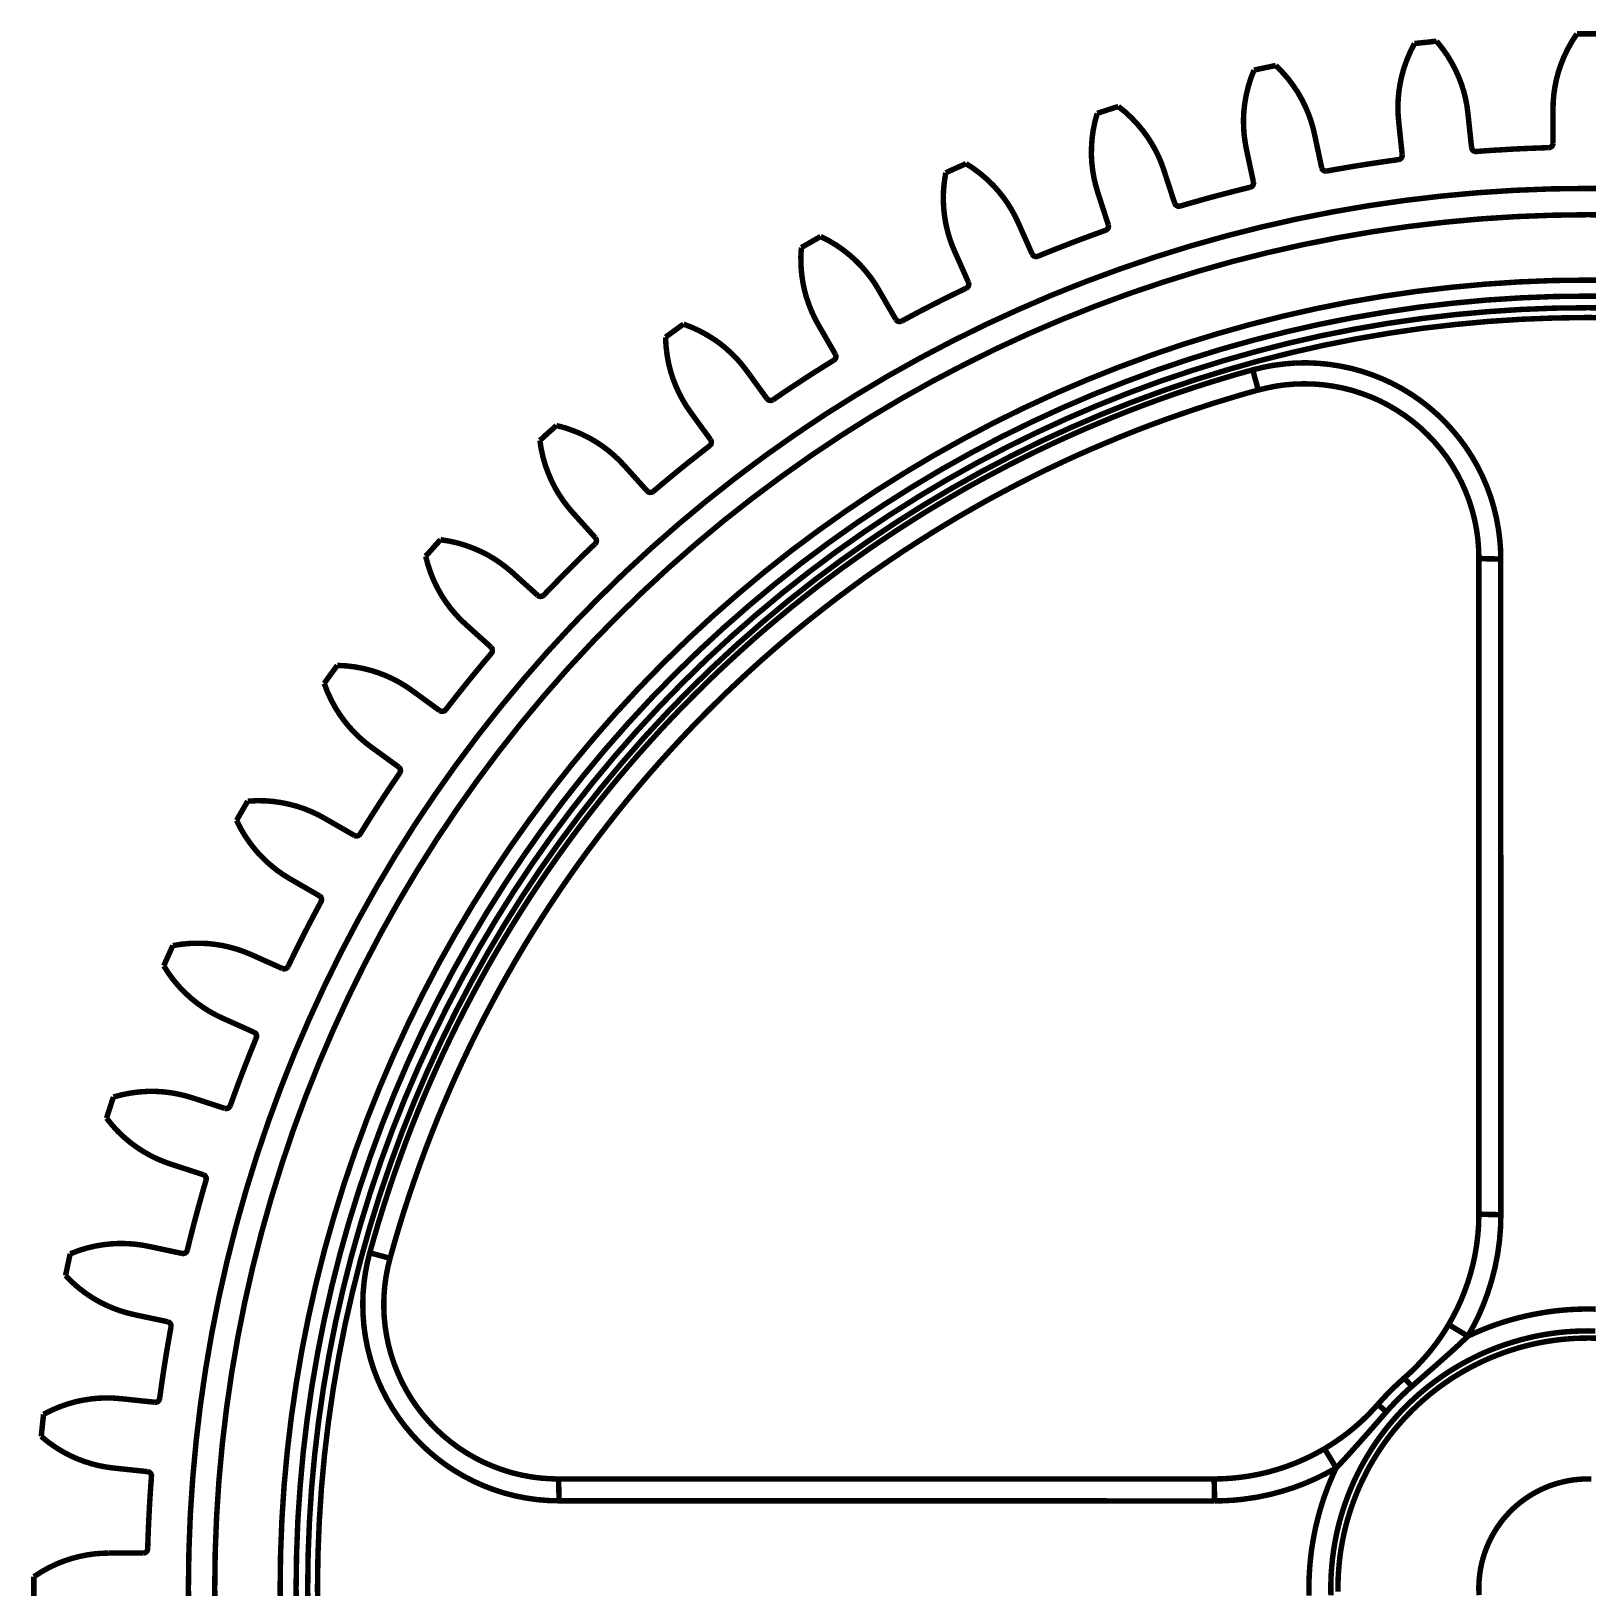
# Model space of a CAD drawing. Extents: x 1.1 to 21.8, y 1.7 to 15.4.
# Drawn here: x 9.554 to 12.366, y 12.147 to 14.959 of the extents above; entities that cross this region are included whole.
import ezdxf

# ---------------------------------------------------------------- set-up
doc = ezdxf.new("R2010")
doc.units = 0
doc.layers.get('0').update_dxf_attribs({"linetype": 'CONTINUOUS'})

msp = doc.modelspace()

# ---------------------------------------------------------------- linework, layer by layer
at = {"color": 0, "const_width": 0.00985}
for points in [[(12.0239, 14.7967), (12.0229, 14.81), (12.0226, 14.8233), (12.0232, 14.8365), (12.0245, 14.8501), (12.0266, 14.8637), (12.0295, 14.8772), (12.0337, 14.8924), (12.039, 14.9071), (12.0453, 14.9219), (12.0526, 14.9361)], [(12.0526, 14.9361), (12.0576, 14.9367), (12.0626, 14.9372), (12.0675, 14.9378), (12.0725, 14.9382), (12.0775, 14.9387), (12.0825, 14.9393), (12.0875, 14.9399), (12.0925, 14.9403)], [(12.1491, 14.8101), (12.1474, 14.8233), (12.1449, 14.8364), (12.1417, 14.8493), (12.1375, 14.8624), (12.1327, 14.8751), (12.1271, 14.8876), (12.1198, 14.9015), (12.1117, 14.915), (12.1025, 14.9279), (12.0925, 14.9403)], [(12.3028, 14.8179), (12.3032, 14.8312), (12.3043, 14.8444), (12.3062, 14.8576), (12.3089, 14.8711), (12.3124, 14.8843), (12.3167, 14.8974), (12.3225, 14.9119), (12.3293, 14.9261), (12.3371, 14.9401), (12.3459, 14.9536)], [(12.3459, 14.9536), (12.351, 14.9536), (12.3609, 14.9536), (12.366, 14.9536), (12.371, 14.9536), (12.381, 14.9536), (12.386, 14.9536)], [(11.7487, 14.7465), (11.7464, 14.7596), (11.7447, 14.7728), (11.7439, 14.786), (11.7437, 14.7997), (11.7444, 14.8135), (11.7459, 14.8271), (11.7485, 14.8425), (11.7522, 14.8579), (11.7569, 14.8732), (11.7628, 14.8881)], [(11.7628, 14.8881), (11.7676, 14.8892), (11.7726, 14.8903), (11.7775, 14.8913), (11.7823, 14.8924), (11.7873, 14.8933), (11.7922, 14.8944), (11.7971, 14.8954), (11.802, 14.8964)], [(11.8719, 14.7729), (11.8688, 14.7858), (11.8649, 14.7986), (11.8603, 14.811), (11.8549, 14.8236), (11.8487, 14.8358), (11.8419, 14.8478), (11.8332, 14.8608), (11.8238, 14.8732), (11.8133, 14.8851), (11.802, 14.8964)], [(11.4795, 14.81), (11.4843, 14.8117), (11.489, 14.8132), (11.4938, 14.8147), (11.4985, 14.8163), (11.5033, 14.8179), (11.5176, 14.8224)], [(11.6001, 14.7068), (11.5957, 14.7194), (11.5905, 14.7317), (11.5846, 14.7436), (11.5779, 14.7556), (11.5705, 14.7671), (11.5624, 14.7782), (11.5525, 14.7901), (11.5417, 14.8015), (11.5301, 14.8125), (11.5176, 14.8224)], [(12.3028, 14.7558), (12.3028, 14.8179)], [(11.4804, 14.6676), (11.4767, 14.6806), (11.4736, 14.6935), (11.4714, 14.7067), (11.4698, 14.7201), (11.469, 14.7339), (11.4691, 14.7476), (11.4701, 14.7633), (11.4721, 14.7789), (11.4753, 14.7946), (11.4795, 14.81)], [(12.0304, 14.735), (12.0239, 14.7967)], [(12.1557, 14.7482), (12.1491, 14.8101)], [(11.8849, 14.7119), (11.8719, 14.7729)], [(11.7617, 14.6858), (11.7487, 14.7465)], [(12.0304, 14.735), (12.0302, 14.7324), (12.0291, 14.7299), (12.0273, 14.7279), (12.0249, 14.7267), (12.0236, 14.7264)], [(12.1557, 14.7482), (12.1564, 14.7456), (12.158, 14.7433), (12.1602, 14.7418), (12.1627, 14.7411), (12.1641, 14.7411)], [(12.1641, 14.7411), (12.1804, 14.7424), (12.1968, 14.7435), (12.2132, 14.7444), (12.2295, 14.7454), (12.2459, 14.7462), (12.2623, 14.7469), (12.2787, 14.7475), (12.2951, 14.7481)], [(12.3028, 14.7558), (12.3023, 14.7532), (12.301, 14.7508), (12.2989, 14.7492), (12.2965, 14.7482), (12.2951, 14.7481)], [(11.2217, 14.5614), (11.2166, 14.5736), (11.2123, 14.5862), (11.2087, 14.599), (11.2057, 14.6124), (11.2035, 14.626), (11.2021, 14.6396), (11.2014, 14.6553), (11.2019, 14.671), (11.2034, 14.6869), (11.2059, 14.7028)], [(11.2059, 14.7028), (11.2105, 14.7049), (11.2151, 14.7069), (11.2197, 14.709), (11.2242, 14.7111), (11.2288, 14.7131), (11.2334, 14.7151), (11.238, 14.7171), (11.2426, 14.7192)], [(11.3367, 14.6128), (11.3309, 14.6247), (11.3245, 14.6364), (11.3174, 14.6478), (11.3095, 14.6589), (11.3009, 14.6696), (11.2917, 14.6799), (11.2806, 14.6907), (11.2687, 14.7008), (11.256, 14.7104), (11.2426, 14.7192)], [(11.6194, 14.6476), (11.6001, 14.7068)], [(11.8849, 14.7119), (11.8858, 14.7094), (11.8876, 14.7074), (11.89, 14.7061), (11.8926, 14.7057), (11.894, 14.7058)], [(11.894, 14.7058), (11.9102, 14.7088), (11.9263, 14.7115), (11.9425, 14.7143), (11.9587, 14.7169), (11.9749, 14.7194), (11.9911, 14.7218), (12.0073, 14.7242), (12.0236, 14.7264)], [(9.83882, 12.0805), (9.83789, 12.1466), (9.83789, 12.1466), (9.83882, 12.2128), (9.84136, 12.2789), (9.84571, 12.3449), (9.85178, 12.4109), (9.85954, 12.4766), (9.86903, 12.542), (9.88026, 12.6073), (9.89318, 12.6722), (9.90776, 12.7367), (9.92404, 12.8008), (9.942, 12.8645), (9.96164, 12.9277), (9.98292, 12.9904), (10.0058, 13.0525), (10.0303, 13.114), (10.0565, 13.1747), (10.0842, 13.2349), (10.1134, 13.2942), (10.1443, 13.3528), (10.1766, 13.4105), (10.2104, 13.4674), (10.2457, 13.5234), (10.2825, 13.5784), (10.3207, 13.6324), (10.3603, 13.6854), (10.4013, 13.7374), (10.4436, 13.7883), (10.4872, 13.8381), (10.5321, 13.8867), (10.5783, 13.934), (10.6257, 13.9803), (10.6743, 14.0251), (10.7241, 14.0688), (10.775, 14.1111), (10.8269, 14.1521), (10.8799, 14.1917), (10.934, 14.2299), (10.989, 14.2667), (11.045, 14.3019), (11.1018, 14.3358), (11.1596, 14.3681), (11.2182, 14.3989), (11.2775, 14.4282), (11.3376, 14.4558), (11.3984, 14.4821), (11.4598, 14.5065), (11.522, 14.5294), (11.5846, 14.5507), (11.6478, 14.5704), (11.7115, 14.5883), (11.7757, 14.6046), (11.8402, 14.6192), (11.9051, 14.6321), (11.9703, 14.6433), (12.0358, 14.6528), (12.1016, 14.6606), (12.1674, 14.6667), (12.2335, 14.671), (12.2996, 14.6736), (12.3658, 14.6744), (12.432, 14.6736)], [(11.6291, 14.6425), (11.6449, 14.6471), (11.6606, 14.6515), (11.6764, 14.656), (11.6922, 14.6603), (11.7081, 14.6644), (11.724, 14.6686), (11.7399, 14.6726), (11.7558, 14.6765)], [(11.7617, 14.6858), (11.7618, 14.6831), (11.761, 14.6806), (11.7593, 14.6783), (11.7571, 14.6769), (11.7558, 14.6765)], [(11.4995, 14.6087), (11.4804, 14.6676)], [(11.6194, 14.6476), (11.6206, 14.6453), (11.6226, 14.6435), (11.6251, 14.6424), (11.6277, 14.6422), (11.6291, 14.6425)], [(9.88633, 12.0817), (9.88547, 12.1466), (9.88547, 12.1466), (9.88633, 12.2115), (9.88889, 12.2764), (9.89312, 12.3412), (9.89908, 12.4059), (9.90668, 12.4703), (9.91601, 12.5346), (9.92703, 12.5986), (9.93967, 12.6623), (9.954, 12.7256), (9.97, 12.7885), (9.98763, 12.851), (10.0069, 12.913), (10.0277, 12.9746), (10.0502, 13.0355), (10.0743, 13.0958), (10.0999, 13.1554), (10.1271, 13.2144), (10.1558, 13.2726), (10.186, 13.3301), (10.2178, 13.3867), (10.251, 13.4425), (10.2856, 13.4974), (10.3217, 13.5514), (10.3592, 13.6045), (10.398, 13.6565), (10.4382, 13.7075), (10.4797, 13.7574), (10.5226, 13.8063), (10.5666, 13.8539), (10.6119, 13.9004), (10.6584, 13.9457), (10.7061, 13.9899), (10.7549, 14.0326), (10.8048, 14.0742), (10.8558, 14.1143), (10.9079, 14.1532), (10.9609, 14.1907), (11.0149, 14.2268), (11.0698, 14.2614), (11.1256, 14.2946), (11.1823, 14.3264), (11.2398, 14.3565), (11.298, 14.3853), (11.3569, 14.4125), (11.4166, 14.4381), (11.4769, 14.4621), (11.5378, 14.4846), (11.5993, 14.5054), (11.6613, 14.5247), (11.7238, 14.5424), (11.7867, 14.5583), (11.8501, 14.5726), (11.9138, 14.5853), (11.9778, 14.5964), (12.042, 14.6057), (12.1065, 14.6133), (12.1712, 14.6193), (12.2359, 14.6235), (12.3008, 14.626), (12.3658, 14.6269), (12.4307, 14.626)], [(11.362, 14.5558), (11.3367, 14.6128)], [(11.3722, 14.5518), (11.3874, 14.5581), (11.4026, 14.5642), (11.4179, 14.5701), (11.4332, 14.5761), (11.4485, 14.5819), (11.4639, 14.5876), (11.4793, 14.5933), (11.4947, 14.5989)], [(11.4995, 14.6087), (11.4999, 14.6061), (11.4994, 14.6035), (11.498, 14.6011), (11.4959, 14.5994), (11.4947, 14.5989)], [(10.9755, 14.4286), (10.9692, 14.4403), (10.9636, 14.4524), (10.9587, 14.4647), (10.9543, 14.4776), (10.9507, 14.4908), (10.9479, 14.5043), (10.9456, 14.5199), (10.9444, 14.5356), (10.9442, 14.5515), (10.9451, 14.5676)], [(10.9451, 14.5676), (10.9494, 14.5701), (10.9537, 14.5726), (10.9581, 14.5751), (10.9624, 14.5776), (10.9711, 14.5826), (10.9755, 14.5851), (10.9798, 14.5876)], [(11.0845, 14.4917), (11.0776, 14.5031), (11.0699, 14.514), (11.0617, 14.5244), (11.0527, 14.5347), (11.043, 14.5444), (11.0328, 14.5536), (11.0206, 14.5633), (11.0078, 14.5722), (10.994, 14.5804), (10.9798, 14.5876)], [(11.2469, 14.5047), (11.2217, 14.5614)], [(11.362, 14.5558), (11.3635, 14.5536), (11.3657, 14.5521), (11.3683, 14.5512), (11.3709, 14.5514), (11.3722, 14.5518)], [(12.4276, 14.5081), (12.3658, 14.5088), (12.3039, 14.5081), (12.2421, 14.5056), (12.1804, 14.5015), (12.1189, 14.4958), (12.0575, 14.4886), (11.9962, 14.4797), (11.9353, 14.4693), (11.8746, 14.4572), (11.8143, 14.4435), (11.7544, 14.4283), (11.6949, 14.4115), (11.6358, 14.3932), (11.5773, 14.3733), (11.5193, 14.3519), (11.4618, 14.329), (11.4049, 14.3046), (11.3488, 14.2787), (11.2933, 14.2514), (11.2386, 14.2225), (11.1847, 14.1924), (11.1315, 14.1607), (11.0792, 14.1278), (11.0278, 14.0933), (10.9773, 14.0576), (10.9277, 14.0207), (10.8792, 13.9824), (10.8317, 13.9428), (10.7852, 13.9021), (10.7398, 13.8601), (10.6954, 13.8169), (10.6523, 13.7726), (10.6103, 13.7272), (10.5695, 13.6807), (10.53, 13.6332), (10.4917, 13.5846), (10.4547, 13.535), (10.419, 13.4846), (10.3847, 13.4332), (10.3517, 13.3809), (10.32, 13.3277), (10.2898, 13.2738), (10.261, 13.219), (10.2337, 13.1636), (10.2078, 13.1074), (10.1834, 13.0506), (10.1605, 12.9932), (10.1391, 12.9351), (10.1192, 12.8766), (10.1009, 12.8175), (10.084, 12.758), (10.0688, 12.698), (10.0552, 12.6378), (10.0431, 12.5771), (10.0327, 12.5161), (10.0238, 12.4549), (10.0165, 12.3935), (10.0108, 12.3319), (10.0068, 12.2702), (10.0044, 12.2084), (10.0036, 12.1466), (10.0044, 12.0847)], [(11.2469, 14.5047), (11.2476, 14.5021), (11.2473, 14.4994), (11.2462, 14.4969), (11.2443, 14.495), (11.2431, 14.4943)], [(10.0333, 12.0855), (10.0324, 12.1466), (10.0333, 12.2077), (10.0356, 12.2687), (10.0397, 12.3296), (10.0452, 12.3905), (10.0524, 12.4512), (10.0611, 12.5116), (10.0715, 12.5718), (10.0834, 12.6317), (10.0969, 12.6913), (10.1119, 12.7505), (10.1285, 12.8093), (10.1467, 12.8676), (10.1663, 12.9255), (10.1874, 12.9828), (10.2101, 13.0396), (10.2342, 13.0957), (10.2597, 13.1512), (10.2868, 13.2059), (10.3152, 13.26), (10.3451, 13.3133), (10.3763, 13.3658), (10.4089, 13.4174), (10.4428, 13.4682), (10.4781, 13.5181), (10.5146, 13.5671), (10.5524, 13.615), (10.5915, 13.662), (10.6318, 13.7079), (10.6732, 13.7528), (10.7159, 13.7965), (10.7596, 13.8391), (10.8045, 13.8806), (10.8504, 13.9208), (10.8973, 13.9599), (10.9453, 13.9978), (10.9943, 14.0343), (11.0442, 14.0696), (11.0949, 14.1035), (11.1466, 14.1361), (11.1991, 14.1674), (11.2524, 14.1972), (11.3065, 14.2257), (11.3613, 14.2526), (11.4167, 14.2782), (11.4728, 14.3024), (11.5296, 14.3249), (11.5869, 14.3461), (11.6448, 14.3657), (11.7031, 14.3839), (11.7619, 14.4004), (11.8211, 14.4154), (11.8806, 14.4289), (11.9405, 14.4408), (12.0008, 14.4511), (12.0612, 14.46), (12.1218, 14.4671), (12.1827, 14.4728), (12.2437, 14.4767), (12.3047, 14.4792), (12.3658, 14.4799), (12.4269, 14.4792)], [(11.1157, 14.4378), (11.0845, 14.4917)], [(11.1263, 14.4347), (11.1407, 14.4425), (11.1552, 14.4503), (11.1698, 14.4578), (11.1843, 14.4653), (11.1989, 14.4728), (11.2137, 14.48), (11.2283, 14.4872), (11.2431, 14.4943)], [(12.4263, 14.4582), (12.3658, 14.4589), (12.3052, 14.4582), (12.2447, 14.4558), (12.1843, 14.4518), (12.1241, 14.4463), (12.064, 14.4392), (12.004, 14.4306), (11.9444, 14.4203), (11.885, 14.4085), (11.826, 14.3951), (11.7673, 14.3801), (11.709, 14.3637), (11.6512, 14.3457), (11.5939, 14.3264), (11.5371, 14.3053), (11.4808, 14.2829), (11.4252, 14.259), (11.3703, 14.2336), (11.316, 14.2069), (11.2624, 14.1788), (11.2096, 14.1492), (11.1576, 14.1182), (11.1064, 14.0858), (11.056, 14.0522), (11.0066, 14.0174), (10.9581, 13.9811), (10.9105, 13.9436), (10.864, 13.9049), (10.8185, 13.865), (10.774, 13.8239), (10.7307, 13.7817), (10.6885, 13.7383), (10.6473, 13.6938), (10.6074, 13.6483), (10.5687, 13.6018), (10.5313, 13.5543), (10.4951, 13.5058), (10.4601, 13.4563), (10.4265, 13.406), (10.3942, 13.3548), (10.3632, 13.3028), (10.3337, 13.2499), (10.3054, 13.1964), (10.2787, 13.1421), (10.2533, 13.0871), (10.2294, 13.0315), (10.207, 12.9753), (10.186, 12.9185), (10.1666, 12.8612), (10.1487, 12.8033), (10.1322, 12.7451), (10.1173, 12.6864), (10.1039, 12.6274), (10.0921, 12.568), (10.0819, 12.5084), (10.0732, 12.4484), (10.0661, 12.3883), (10.0605, 12.328), (10.0566, 12.2676), (10.0542, 12.2071), (10.0534, 12.1466), (10.0534, 12.1466), (10.0542, 12.086)], [(10.0719, 12.0865), (10.0711, 12.1466), (10.0711, 12.1466), (10.0719, 12.2067), (10.0743, 12.2667), (10.0782, 12.3266), (10.0837, 12.3864), (10.0908, 12.4461), (10.0994, 12.5055), (10.1096, 12.5648), (10.1212, 12.6237), (10.1346, 12.6823), (10.1493, 12.7405), (10.1656, 12.7983), (10.1834, 12.8557), (10.2028, 12.9125), (10.2235, 12.9689), (10.2458, 13.0247), (10.2695, 13.0799), (10.2947, 13.1344), (10.3212, 13.1883), (10.3492, 13.2415), (10.3786, 13.2939), (10.4093, 13.3455), (10.4413, 13.3964), (10.4747, 13.4463), (10.5094, 13.4953), (10.5453, 13.5435), (10.5825, 13.5907), (10.6209, 13.6368), (10.6605, 13.682), (10.7013, 13.7261), (10.7432, 13.7692), (10.7862, 13.811), (10.8303, 13.8518), (10.8755, 13.8914), (10.9217, 13.9299), (10.9689, 13.9671), (11.017, 14.0029), (11.0661, 14.0376), (11.116, 14.071), (11.1668, 14.1031), (11.2185, 14.1338), (11.2708, 14.1632), (11.324, 14.1911), (11.3779, 14.2178), (11.4325, 14.2428), (11.4876, 14.2665), (11.5435, 14.2889), (11.5998, 14.3096), (11.6567, 14.3289), (11.714, 14.3467), (11.7719, 14.3631), (11.8301, 14.3778), (11.8887, 14.3911), (11.9476, 14.4028), (12.0068, 14.4129), (12.0663, 14.4217), (12.1259, 14.4286), (12.1857, 14.4342), (12.2457, 14.4381), (12.3057, 14.4404), (12.3658, 14.4413), (12.4258, 14.4404)], [(10.6998, 14.4058), (10.7039, 14.4088), (10.7079, 14.4117), (10.712, 14.4147), (10.716, 14.4176), (10.7201, 14.4206), (10.7241, 14.4236), (10.7282, 14.4265), (10.7323, 14.4293)], [(10.8464, 14.345), (10.8383, 14.3554), (10.8296, 14.3656), (10.8203, 14.3751), (10.8102, 14.3844), (10.7996, 14.3931), (10.7885, 14.4011), (10.7753, 14.4094), (10.7616, 14.4169), (10.7471, 14.4236), (10.7323, 14.4293)], [(11.0066, 14.3747), (10.9755, 14.4286)], [(11.1157, 14.4378), (11.1174, 14.4358), (11.1197, 14.4343), (11.1224, 14.4339), (11.125, 14.4343), (11.1263, 14.4347)], [(10.7446, 14.2707), (10.7371, 14.2817), (10.7303, 14.2932), (10.7241, 14.3049), (10.7184, 14.3174), (10.7134, 14.3301), (10.7092, 14.3432), (10.7053, 14.3583), (10.7025, 14.3739), (10.7006, 14.3899), (10.6998, 14.4058)], [(10.8939, 14.2926), (10.9074, 14.3019), (10.921, 14.3111), (10.9347, 14.3201), (10.9484, 14.3292), (10.9622, 14.3381), (10.976, 14.3468), (10.9899, 14.3556), (11.0038, 14.3642)], [(11.0066, 14.3747), (11.0075, 14.3722), (11.0075, 14.3696), (11.0066, 14.3671), (11.005, 14.365), (11.0038, 14.3642)], [(10.1655, 12.752), (10.1736, 12.7804), (10.1819, 12.8087), (10.1907, 12.8369), (10.1998, 12.8649), (10.2092, 12.8928), (10.2191, 12.9206), (10.2292, 12.9483), (10.2398, 12.9759), (10.2507, 13.0033), (10.2619, 13.0305), (10.2735, 13.0576), (10.2855, 13.0846), (10.2977, 13.1114), (10.3104, 13.138), (10.3233, 13.1645), (10.3367, 13.1908), (10.3504, 13.2169), (10.3644, 13.2429), (10.3787, 13.2687), (10.3933, 13.2942), (10.4084, 13.3196), (10.4237, 13.3448), (10.4393, 13.3698), (10.4553, 13.3946), (10.4716, 13.4192), (10.4882, 13.4436), (10.5051, 13.4677), (10.5223, 13.4916), (10.5398, 13.5153), (10.5577, 13.5388), (10.5758, 13.5621), (10.5942, 13.5851), (10.613, 13.6079), (10.632, 13.6304), (10.6513, 13.6527), (10.671, 13.6747), (10.6908, 13.6965), (10.711, 13.718), (10.7314, 13.7392), (10.7522, 13.7602), (10.7731, 13.7809), (10.7944, 13.8014), (10.8159, 13.8215), (10.8377, 13.8414), (10.8597, 13.8611), (10.882, 13.8804), (10.9045, 13.8993), (10.9273, 13.9182), (10.9503, 13.9365), (10.9735, 13.9547), (10.997, 13.9725), (11.0207, 13.9901), (11.0447, 14.0072), (11.0688, 14.0242), (11.0932, 14.0408), (11.1178, 14.0571), (11.1426, 14.0731), (11.1675, 14.0888), (11.1928, 14.104), (11.2182, 14.119), (11.2437, 14.1338), (11.2695, 14.1481), (11.2955, 14.1619), (11.3216, 14.1757), (11.3479, 14.189), (11.3743, 14.2019), (11.401, 14.2146), (11.4278, 14.2269), (11.4548, 14.2389), (11.4819, 14.2504), (11.5091, 14.2617), (11.5365, 14.2726), (11.5641, 14.2832), (11.5917, 14.2933), (11.6195, 14.3032), (11.6475, 14.3126), (11.6755, 14.3217), (11.7037, 14.3304), (11.7319, 14.3388), (11.7604, 14.3468)], [(10.883, 14.2946), (10.8464, 14.345)], [(11.7604, 14.3468), (11.7796, 14.3515), (11.7992, 14.3551), (11.819, 14.3576), (11.8388, 14.3592), (11.8587, 14.3594), (11.8785, 14.3586), (11.8983, 14.3567), (11.9179, 14.3536), (11.9374, 14.3496), (11.9567, 14.3443), (11.9755, 14.3381), (11.994, 14.3307), (12.012, 14.3224), (12.0295, 14.3131), (12.0466, 14.3026), (12.063, 14.2914), (12.0787, 14.2792), (12.0938, 14.2661), (12.108, 14.2524), (12.1214, 14.2376), (12.1341, 14.2222), (12.1459, 14.2061), (12.1567, 14.1894), (12.1666, 14.1722), (12.1754, 14.1544), (12.1833, 14.1361), (12.1902, 14.1174), (12.1959, 14.0982), (12.2006, 14.0789), (12.2042, 14.0593), (12.2065, 14.0414), (12.208, 14.0233), (12.2084, 14.0051)], [(11.7704, 14.3103), (11.7703, 14.3106), (11.7702, 14.3111), (11.7699, 14.3121), (11.7695, 14.3135), (11.769, 14.3151), (11.7685, 14.3172), (11.7678, 14.3196), (11.7671, 14.3222), (11.7663, 14.3253), (11.7654, 14.3285), (11.7644, 14.3318), (11.7635, 14.3354), (11.7625, 14.3392), (11.7614, 14.3429), (11.7604, 14.3468)], [(11.7704, 14.3103), (11.7421, 14.3024), (11.714, 14.2939), (11.6859, 14.2853), (11.658, 14.2761), (11.6302, 14.2667), (11.6025, 14.2569), (11.575, 14.2468), (11.5476, 14.2363), (11.5203, 14.2253), (11.4932, 14.214), (11.4662, 14.2025), (11.4393, 14.1906), (11.4127, 14.1783), (11.3862, 14.1657), (11.3599, 14.1526), (11.3337, 14.1393), (11.3077, 14.1256), (11.2819, 14.1117), (11.2563, 14.0972), (11.2308, 14.0826), (11.2056, 14.0675), (11.1806, 14.0522), (11.1558, 14.0365), (11.1311, 14.0206), (11.1067, 14.0042), (11.0825, 13.9876), (11.0585, 13.9707), (11.0348, 13.9533), (11.0112, 13.9358), (10.988, 13.9179), (10.9649, 13.8997), (10.9421, 13.8813), (10.9195, 13.8625), (10.8972, 13.8434), (10.8751, 13.8241), (10.8533, 13.8044), (10.8317, 13.7844), (10.8104, 13.7643), (10.7894, 13.7438), (10.7686, 13.723), (10.7481, 13.702), (10.7279, 13.6807), (10.708, 13.6591), (10.6883, 13.6373), (10.6689, 13.6152), (10.6499, 13.5929), (10.6311, 13.5703), (10.6126, 13.5475), (10.5945, 13.5244), (10.5766, 13.5011), (10.559, 13.4776), (10.5417, 13.4538), (10.5248, 13.4298), (10.5081, 13.4057), (10.4918, 13.3812), (10.4759, 13.3566), (10.4602, 13.3318), (10.4448, 13.3068), (10.4298, 13.2815), (10.4152, 13.2561), (10.4008, 13.2305), (10.3868, 13.2046), (10.3731, 13.1787), (10.3597, 13.1525), (10.3467, 13.1262), (10.3341, 13.0997), (10.3218, 13.073), (10.3099, 13.0462), (10.2983, 13.0192), (10.287, 12.9921), (10.2762, 12.9648), (10.2656, 12.9374), (10.2555, 12.9098), (10.2457, 12.8822), (10.2362, 12.8543), (10.2271, 12.8264), (10.2184, 12.7984), (10.2101, 12.7702), (10.2021, 12.742)], [(12.1689, 14.0067), (12.1684, 14.024), (12.167, 14.0414), (12.1646, 14.0587), (12.1611, 14.0764), (12.1566, 14.0938), (12.1512, 14.111), (12.1449, 14.1272), (12.1378, 14.1432), (12.1297, 14.1588), (12.1206, 14.1742), (12.1106, 14.1892), (12.0998, 14.2035), (12.0885, 14.2168), (12.0764, 14.2294), (12.0638, 14.2415), (12.05, 14.2531), (12.0356, 14.2639), (12.0207, 14.2737), (12.0056, 14.2826), (11.9901, 14.2907), (11.9741, 14.2978), (11.9574, 14.304), (11.9402, 14.3096), (11.9228, 14.314), (11.9057, 14.3172), (11.8883, 14.3197), (11.871, 14.3211), (11.853, 14.3215), (11.8351, 14.321), (11.8172, 14.3194), (11.8014, 14.3172), (11.7858, 14.314), (11.7704, 14.3103)], [(10.883, 14.2946), (10.8849, 14.2926), (10.8874, 14.2917), (10.8901, 14.2914), (10.8927, 14.2921), (10.8939, 14.2926)], [(10.7811, 14.2206), (10.7446, 14.2707)], [(10.4728, 14.2193), (10.4765, 14.2226), (10.4802, 14.226), (10.4839, 14.2294), (10.4876, 14.2328), (10.4951, 14.2394), (10.4989, 14.2428), (10.5026, 14.2461)], [(10.6249, 14.1742), (10.6158, 14.1837), (10.6061, 14.1928), (10.5959, 14.2014), (10.5848, 14.2096), (10.5734, 14.2171), (10.5615, 14.224), (10.5475, 14.231), (10.5331, 14.2368), (10.518, 14.2421), (10.5026, 14.2461)], [(10.5315, 14.0896), (10.5229, 14.0997), (10.5149, 14.1104), (10.5074, 14.1215), (10.5005, 14.1332), (10.4943, 14.1454), (10.4887, 14.1581), (10.4832, 14.1728), (10.4787, 14.1878), (10.4752, 14.2035), (10.4728, 14.2193)], [(10.6776, 14.1271), (10.6901, 14.1376), (10.7027, 14.1482), (10.7153, 14.1586), (10.728, 14.169), (10.7408, 14.1793), (10.7537, 14.1894), (10.7665, 14.1996), (10.7795, 14.2096)], [(10.7811, 14.2206), (10.7823, 14.2181), (10.7826, 14.2154), (10.782, 14.2128), (10.7805, 14.2106), (10.7795, 14.2096)], [(10.6666, 14.1278), (10.6249, 14.1742)], [(10.6666, 14.1278), (10.6687, 14.1261), (10.6713, 14.1253), (10.674, 14.1254), (10.6765, 14.1263), (10.6776, 14.1271)], [(10.573, 14.0435), (10.5315, 14.0896)], [(10.2665, 14.0101), (10.2699, 14.0139), (10.2732, 14.0176), (10.2765, 14.0213), (10.2799, 14.025), (10.2832, 14.0288), (10.2866, 14.0325), (10.2899, 14.0362), (10.2933, 14.0399)], [(10.4226, 13.981), (10.4124, 13.9896), (10.4018, 13.9976), (10.3908, 14.0051), (10.379, 14.0121), (10.3668, 14.0183), (10.3542, 14.0239), (10.3396, 14.0294), (10.3246, 14.0339), (10.3091, 14.0374), (10.2933, 14.0399)], [(10.4798, 13.9397), (10.4912, 13.9517), (10.5026, 13.9633), (10.5141, 13.9751), (10.5256, 13.9868), (10.5373, 13.9983), (10.5489, 14.0099), (10.5607, 14.0213), (10.5726, 14.0325)], [(10.573, 14.0435), (10.5744, 14.0412), (10.575, 14.0386), (10.5747, 14.036), (10.5735, 14.0336), (10.5726, 14.0325)], [(10.3384, 13.8873), (10.3288, 13.8964), (10.3197, 13.9063), (10.3112, 13.9164), (10.3031, 13.9274), (10.2955, 13.9389), (10.2887, 13.9508), (10.2817, 13.9649), (10.2757, 13.9794), (10.2706, 13.9946), (10.2665, 14.0101)], [(12.1689, 14.0067), (12.1691, 14.0064), (12.1697, 14.0063), (12.1706, 14.0063), (12.1719, 14.006), (12.1736, 14.006), (12.1756, 14.0058), (12.1779, 14.0057), (12.1805, 14.0056), (12.1834, 14.0054), (12.1865, 14.0054), (12.1898, 14.0053), (12.1933, 14.0053), (12.1969, 14.0053), (12.2007, 14.0051), (12.2084, 14.0051)], [(12.1689, 12.8224), (12.1689, 14.0067)], [(12.2084, 14.0051), (12.2084, 13.9264), (12.2084, 13.6117), (12.2086, 12.821)], [(10.4689, 13.9393), (10.4226, 13.981)], [(10.4689, 13.9393), (10.4711, 13.9379), (10.4737, 13.9374), (10.4765, 13.9376), (10.4788, 13.9389), (10.4798, 13.9397)], [(10.3846, 13.8458), (10.3384, 13.8873)], [(10.3027, 13.7328), (10.3128, 13.7458), (10.3229, 13.7587), (10.3331, 13.7715), (10.3434, 13.7843), (10.3537, 13.797), (10.3642, 13.8097), (10.3747, 13.8223), (10.3852, 13.8348)], [(10.3846, 13.8458), (10.3862, 13.8436), (10.387, 13.841), (10.387, 13.8384), (10.3861, 13.8359), (10.3852, 13.8348)], [(10.0832, 13.7804), (10.0949, 13.7967), (10.0979, 13.8007), (10.1009, 13.8048), (10.1038, 13.8088), (10.1068, 13.8129)], [(10.2415, 13.7678), (10.2305, 13.7754), (10.2191, 13.7822), (10.2073, 13.7885), (10.1949, 13.7942), (10.1821, 13.7992), (10.1691, 13.8034), (10.1539, 13.8073), (10.1386, 13.8102), (10.1227, 13.8121), (10.1068, 13.8129)], [(10.1676, 13.6658), (10.1571, 13.6739), (10.147, 13.6827), (10.1375, 13.6919), (10.1282, 13.702), (10.1195, 13.7127), (10.1115, 13.7238), (10.1031, 13.737), (10.0956, 13.7509), (10.0889, 13.7654), (10.0832, 13.7804)], [(10.2918, 13.7312), (10.2415, 13.7678)], [(10.2918, 13.7312), (10.2943, 13.7301), (10.2969, 13.7298), (10.2995, 13.7304), (10.3018, 13.7318), (10.3027, 13.7328)], [(10.2178, 13.6293), (10.1676, 13.6658)], [(10.1482, 13.5085), (10.1568, 13.5224), (10.1655, 13.5363), (10.1744, 13.5502), (10.1832, 13.564), (10.1922, 13.5777), (10.2013, 13.5914), (10.2104, 13.6049), (10.2197, 13.6185)], [(10.2178, 13.6293), (10.2197, 13.6274), (10.2208, 13.6249), (10.221, 13.6223), (10.2203, 13.6197), (10.2197, 13.6185)], [(9.92497, 13.5329), (9.9274, 13.5373), (9.93739, 13.5546), (9.93994, 13.559), (9.94243, 13.5633), (9.94499, 13.5676)], [(10.0836, 13.5369), (10.0719, 13.5432), (10.0598, 13.5489), (10.0475, 13.5539), (10.0346, 13.5582), (10.0213, 13.5618), (10.0079, 13.5647), (9.9924, 13.567), (9.97683, 13.5683), (9.96094, 13.5685), (9.94499, 13.5676)], [(10.0208, 13.4277), (10.0096, 13.4347), (9.99858, 13.4423), (9.98817, 13.4506), (9.97786, 13.4596), (9.96815, 13.4693), (9.95899, 13.4795), (9.94928, 13.4919), (9.94032, 13.5048), (9.93218, 13.5186), (9.92497, 13.5329)], [(10.1376, 13.5058), (10.0836, 13.5369)], [(10.1376, 13.5058), (10.1401, 13.5049), (10.1428, 13.5048), (10.1453, 13.5058), (10.1474, 13.5074), (10.1482, 13.5085)], [(10.0745, 13.3967), (10.0208, 13.4277)], [(10.018, 13.2692), (10.0251, 13.284), (10.0323, 13.2987), (10.0397, 13.3134), (10.047, 13.3281), (10.0545, 13.3427), (10.0621, 13.3572), (10.0698, 13.3717), (10.0775, 13.3861)], [(10.0745, 13.3967), (10.0767, 13.395), (10.078, 13.3926), (10.0785, 13.39), (10.0781, 13.3874), (10.0775, 13.3861)], [(9.7934, 13.2702), (9.79542, 13.2747), (9.79742, 13.2793), (9.79949, 13.2839), (9.80149, 13.2885), (9.80561, 13.2976), (9.80767, 13.3023), (9.80974, 13.3068)], [(9.95079, 13.2908), (9.93847, 13.2958), (9.92589, 13.3002), (9.91314, 13.3038), (9.89974, 13.3069), (9.88624, 13.309), (9.87256, 13.3105), (9.85693, 13.3111), (9.84131, 13.3108), (9.82547, 13.3093), (9.80974, 13.3068)], [(9.89979, 13.1756), (9.88781, 13.1814), (9.87614, 13.1878), (9.86486, 13.1949), (9.85368, 13.2028), (9.84304, 13.2114), (9.83285, 13.2207), (9.82189, 13.2319), (9.81164, 13.2438), (9.80208, 13.2567), (9.7934, 13.2702)], [(10.0077, 13.2654), (9.95079, 13.2908)], [(10.0077, 13.2654), (10.0103, 13.2648), (10.013, 13.265), (10.0154, 13.2662), (10.0173, 13.2681), (10.018, 13.2692)], [(9.95643, 13.1503), (9.89979, 13.1756)], [(9.91351, 13.0177), (9.91906, 13.0331), (9.92469, 13.0485), (9.93044, 13.0639), (9.93625, 13.0792), (9.94217, 13.0945), (9.94819, 13.1097), (9.95432, 13.1249), (9.9605, 13.1401)], [(9.95643, 13.1503), (9.95865, 13.1489), (9.96029, 13.1467), (9.96104, 13.1441), (9.96094, 13.1414), (9.9605, 13.1401)], [(9.8444, 13.0321), (9.83165, 13.0358), (9.81868, 13.0388), (9.80556, 13.0411), (9.79199, 13.0427), (9.77826, 13.0435), (9.76454, 13.0435), (9.74897, 13.0425), (9.73346, 13.0405), (9.71783, 13.0374), (9.70242, 13.0333)], [(9.69006, 12.9951), (9.69308, 13.0047), (9.69467, 13.0094), (9.69618, 13.0142), (9.69775, 13.019), (9.69928, 13.0238), (9.70085, 13.0285), (9.70242, 13.0333)], [(9.90365, 13.0128), (9.8444, 13.0321)], [(9.90365, 13.0128), (9.90631, 13.0124), (9.90896, 13.013), (9.91124, 13.0144), (9.91292, 13.0164), (9.91351, 13.0177)], [(9.80572, 12.9122), (9.79318, 12.9167), (9.78093, 12.9219), (9.76899, 12.9277), (9.75706, 12.9345), (9.74556, 12.9419), (9.73443, 12.95), (9.72239, 12.96), (9.71094, 12.9708), (9.70008, 12.9826), (9.69006, 12.9951)], [(9.86475, 12.893), (9.80572, 12.9122)], [(9.83589, 12.7566), (9.83979, 12.7725), (9.84381, 12.7884), (9.84788, 12.8043), (9.85211, 12.8202), (9.85639, 12.8359), (9.86079, 12.8518), (9.86524, 12.8676), (9.86985, 12.8833)], [(9.86475, 12.893), (9.86714, 12.8918), (9.86893, 12.8898), (9.86996, 12.8873), (9.87011, 12.8846), (9.86985, 12.8833)], [(12.1145, 12.6227), (12.1224, 12.6369), (12.1299, 12.6515), (12.1367, 12.6664), (12.1428, 12.6816), (12.1485, 12.6974), (12.1535, 12.7134), (12.1579, 12.7298), (12.1615, 12.7462), (12.1647, 12.7651), (12.167, 12.784), (12.1685, 12.8032), (12.1689, 12.8224)], [(12.2086, 12.821), (12.208, 12.797), (12.206, 12.773), (12.2027, 12.7492), (12.1979, 12.7249), (12.1917, 12.701), (12.1842, 12.6774), (12.1769, 12.6579), (12.1686, 12.6387), (12.1592, 12.6198), (12.149, 12.6014)], [(12.2086, 12.821), (12.2009, 12.821), (12.1971, 12.8211), (12.1935, 12.8211), (12.1899, 12.8212), (12.1866, 12.8212), (12.1834, 12.8213), (12.1806, 12.8214), (12.178, 12.8215), (12.1756, 12.8216), (12.1736, 12.8218), (12.1719, 12.8219), (12.1706, 12.822), (12.1697, 12.8222), (12.1691, 12.8223), (12.1689, 12.8224)], [(9.76568, 12.7637), (9.75261, 12.7661), (9.73936, 12.7677), (9.72613, 12.7686), (9.7124, 12.7688), (9.69874, 12.7681), (9.68506, 12.7667), (9.66965, 12.7641), (9.65446, 12.7605), (9.63921, 12.7558), (9.62435, 12.75)], [(9.82661, 12.7507), (9.76568, 12.7637)], [(9.616, 12.7108), (9.61703, 12.7157), (9.61806, 12.7206), (9.61908, 12.7255), (9.62115, 12.7353), (9.62224, 12.7402), (9.62326, 12.7451), (9.62435, 12.75)], [(9.82661, 12.7507), (9.82926, 12.7506), (9.83188, 12.7514), (9.83399, 12.753), (9.83544, 12.7553), (9.83589, 12.7566)], [(10.5072, 12.304), (10.4874, 12.3045), (10.4674, 12.3062), (10.4477, 12.309), (10.4281, 12.3129), (10.4087, 12.3179), (10.3898, 12.324), (10.3712, 12.3311), (10.353, 12.3393), (10.3353, 12.3485), (10.3181, 12.3587), (10.3015, 12.3698), (10.2856, 12.3818), (10.2705, 12.3946), (10.256, 12.4084), (10.2423, 12.423), (10.2295, 12.4383), (10.2175, 12.4542), (10.2065, 12.4708), (10.1965, 12.488), (10.1874, 12.5057), (10.1793, 12.5239), (10.1722, 12.5426), (10.1663, 12.5616), (10.1614, 12.5809), (10.1576, 12.6004), (10.1549, 12.6201), (10.1534, 12.64), (10.1529, 12.6599), (10.1535, 12.6798), (10.1553, 12.6996), (10.1578, 12.7172), (10.1612, 12.7347), (10.1655, 12.752)], [(10.2021, 12.742), (10.2019, 12.742), (10.2013, 12.7422), (10.2003, 12.7425), (10.1989, 12.7428), (10.1972, 12.7433), (10.1952, 12.7439), (10.1928, 12.7445), (10.1901, 12.7453), (10.1871, 12.7461), (10.1839, 12.747), (10.1805, 12.7479), (10.1769, 12.7489), (10.1732, 12.7499), (10.1694, 12.751), (10.1655, 12.752)], [(10.2021, 12.742), (10.1979, 12.725), (10.1947, 12.7079), (10.1924, 12.6906), (10.1911, 12.6727), (10.1908, 12.6547), (10.1915, 12.6368), (10.1932, 12.6194), (10.1959, 12.6022), (10.1994, 12.5851), (10.2041, 12.5678), (10.2098, 12.5507), (10.2164, 12.5341), (10.2237, 12.5182), (10.2319, 12.5028), (10.2409, 12.4879), (10.2511, 12.4731), (10.262, 12.4589), (10.2738, 12.4454), (10.286, 12.4328), (10.2988, 12.421), (10.3123, 12.4099), (10.3267, 12.3993), (10.3418, 12.3895), (10.3574, 12.3806), (10.373, 12.3728), (10.3891, 12.3659), (10.4054, 12.3599), (10.4226, 12.3546), (10.4401, 12.3504), (10.4577, 12.3471), (10.4737, 12.3451), (10.4897, 12.3439), (10.5058, 12.3434)], [(9.73975, 12.6403), (9.72678, 12.6436), (9.71408, 12.6474), (9.70156, 12.652), (9.68901, 12.6575), (9.67676, 12.6636), (9.66487, 12.6705), (9.65181, 12.6793), (9.63932, 12.6888), (9.62733, 12.6994), (9.616, 12.7108)], [(12.149, 12.6014), (12.1618, 12.6073), (12.1746, 12.6127), (12.1877, 12.6179), (12.2008, 12.6227), (12.2141, 12.6271), (12.2275, 12.6311), (12.241, 12.6347), (12.2547, 12.638), (12.2684, 12.6409), (12.2822, 12.6434), (12.296, 12.6456), (12.3099, 12.6473), (12.3238, 12.6487), (12.3378, 12.6496), (12.3518, 12.6502), (12.3658, 12.6504), (12.3798, 12.6502)], [(9.8004, 12.6275), (9.73975, 12.6403)], [(9.8004, 12.6275), (9.8029, 12.6265), (9.8049, 12.6247), (9.80621, 12.6223), (9.80664, 12.6197), (9.80653, 12.6183)], [(12.0342, 12.526), (12.0446, 12.5353), (12.0546, 12.545), (12.0642, 12.5551), (12.0736, 12.5656), (12.0826, 12.5764), (12.0913, 12.5877), (12.0996, 12.5993), (12.1075, 12.6113), (12.1145, 12.6227)], [(12.149, 12.6014), (12.1423, 12.6054), (12.139, 12.6074), (12.1358, 12.6093), (12.1327, 12.6112), (12.1298, 12.6129), (12.127, 12.6146), (12.1245, 12.6161), (12.1222, 12.6176), (12.1202, 12.6188), (12.1184, 12.6199), (12.117, 12.6209), (12.1151, 12.6222), (12.1146, 12.6226), (12.1145, 12.6227)], [(9.78597, 12.4888), (9.78819, 12.505), (9.79053, 12.5213), (9.79292, 12.5375), (9.79546, 12.5537), (9.79807, 12.5699), (9.80078, 12.586), (9.8036, 12.6022), (9.80653, 12.6183)], [(11.9016, 12.1334), (11.9015, 12.1466), (11.9015, 12.1466), (11.9016, 12.1599), (11.9022, 12.1731), (11.9032, 12.1864), (11.9045, 12.1995), (11.9062, 12.2127), (11.9083, 12.2258), (11.9107, 12.2388), (11.9135, 12.2518), (11.9167, 12.2647), (11.9203, 12.2774), (11.9242, 12.2901), (11.9285, 12.3026), (11.9331, 12.3151), (11.9381, 12.3273), (11.9434, 12.3395), (11.9491, 12.3515), (11.9551, 12.3633), (11.9615, 12.3749), (11.9682, 12.3863), (11.9752, 12.3976), (11.9825, 12.4087), (11.9901, 12.4195), (11.9981, 12.4301), (12.0063, 12.4405), (12.0149, 12.4506), (12.0237, 12.4606), (12.0328, 12.4702), (12.0422, 12.4795), (12.0518, 12.4887), (12.0617, 12.4975), (12.0718, 12.506), (12.0823, 12.5143), (12.0929, 12.5222), (12.1037, 12.5298), (12.1148, 12.5372), (12.126, 12.5442), (12.1375, 12.5509), (12.1491, 12.5572), (12.1609, 12.5633), (12.1729, 12.569), (12.185, 12.5743), (12.1973, 12.5793), (12.2097, 12.5839), (12.2223, 12.5882), (12.235, 12.5921), (12.2477, 12.5957), (12.2606, 12.5988), (12.2735, 12.6017), (12.2866, 12.6041), (12.2997, 12.6062), (12.3128, 12.6079), (12.326, 12.6092), (12.3393, 12.6101), (12.3525, 12.6107), (12.3658, 12.6109), (12.379, 12.6107)], [(12.3821, 12.5977), (12.369, 12.5979), (12.356, 12.5978), (12.3429, 12.5974), (12.3299, 12.5965), (12.3168, 12.5953), (12.3039, 12.5937), (12.291, 12.5917), (12.2781, 12.5894), (12.2653, 12.5866), (12.2527, 12.5836), (12.24, 12.5801), (12.2275, 12.5762), (12.2152, 12.5721), (12.2029, 12.5675), (12.1908, 12.5627), (12.1788, 12.5574), (12.167, 12.5518), (12.1553, 12.5459), (12.1439, 12.5396), (12.1326, 12.533), (12.1215, 12.5262), (12.1106, 12.5189), (12.0999, 12.5113), (12.0895, 12.5035), (12.0793, 12.4954), (12.0693, 12.4869), (12.0596, 12.4782), (12.0501, 12.4692), (12.0409, 12.4599), (12.032, 12.4504), (12.0233, 12.4406), (12.0149, 12.4306), (12.0068, 12.4203), (11.9991, 12.4098), (11.9916, 12.399), (11.9845, 12.3881), (11.9777, 12.377), (11.9711, 12.3657), (11.965, 12.3541), (11.9592, 12.3424), (11.9536, 12.3306), (11.9485, 12.3186), (11.9437, 12.3064), (11.9392, 12.2941), (11.9351, 12.2817), (11.9314, 12.2692), (11.928, 12.2566), (11.925, 12.2439), (11.9224, 12.2311), (11.9201, 12.2182), (11.9182, 12.2052), (11.9167, 12.1923), (11.9156, 12.1793), (11.9148, 12.1662), (11.9144, 12.1531), (11.9144, 12.1401)], [(12.149, 12.6014), (12.1348, 12.5878), (12.1203, 12.5745), (12.0908, 12.5483), (12.0693, 12.5295), (12.0477, 12.5106)], [(11.9864, 12.4781), (11.992, 12.4844), (11.9977, 12.4907), (12.0036, 12.4968), (12.0096, 12.5028), (12.0156, 12.5088), (12.0217, 12.5146), (12.0279, 12.5203), (12.0342, 12.526)], [(12.0477, 12.5106), (12.0416, 12.5052), (12.0356, 12.4997), (12.0298, 12.4941), (12.024, 12.4884), (12.0183, 12.4826), (12.0126, 12.4767), (12.0072, 12.4708), (12.0018, 12.4647)], [(12.0477, 12.5106), (12.0454, 12.5133), (12.0432, 12.5158), (12.0412, 12.5181), (12.0394, 12.5201), (12.0379, 12.5218), (12.0366, 12.5233), (12.0356, 12.5245), (12.0349, 12.5253), (12.0344, 12.5258), (12.0342, 12.526)], [(9.71544, 12.4885), (9.70215, 12.4895), (9.68886, 12.4898), (9.67557, 12.4893), (9.66189, 12.488), (9.64833, 12.4859), (9.63493, 12.4831), (9.6199, 12.4789), (9.60514, 12.4737), (9.5905, 12.4674), (9.57628, 12.4602)], [(9.7774, 12.482), (9.71544, 12.4885)], [(9.7774, 12.482), (9.78006, 12.4822), (9.7825, 12.4832), (9.7845, 12.4851), (9.78569, 12.4875), (9.78597, 12.4888)], [(9.5721, 12.4203), (9.5726, 12.4253), (9.57308, 12.4302), (9.57363, 12.4352), (9.57411, 12.4402), (9.57628, 12.4602)], [(11.8897, 12.3979), (11.9006, 12.4046), (11.9112, 12.4116), (11.9218, 12.419), (11.9321, 12.4267), (11.9455, 12.4377), (11.9586, 12.4493), (11.971, 12.4615), (11.9788, 12.4697), (11.9864, 12.4781)], [(12.0018, 12.4647), (11.9888, 12.4498), (11.9759, 12.435), (11.9498, 12.4055), (11.9307, 12.3842), (11.9209, 12.3737), (11.911, 12.3633)], [(12.0018, 12.4647), (11.9991, 12.467), (11.9966, 12.4692), (11.9943, 12.4712), (11.9923, 12.4729), (11.9905, 12.4745), (11.989, 12.4758), (11.9879, 12.4768), (11.9871, 12.4775), (11.9865, 12.478), (11.9864, 12.4781)], [(9.70247, 12.3632), (9.68929, 12.365), (9.67622, 12.3675), (9.66336, 12.3708), (9.65028, 12.3749), (9.63743, 12.3797), (9.62489, 12.3854), (9.611, 12.3926), (9.5976, 12.4009), (9.58453, 12.4101), (9.5721, 12.4203)], [(11.6899, 12.3434), (11.7062, 12.3438), (11.7225, 12.3448), (11.7388, 12.3465), (11.755, 12.3489), (11.7715, 12.352), (11.7879, 12.3558), (11.8041, 12.3604), (11.8203, 12.3657), (11.8381, 12.3724), (11.8556, 12.38), (11.8728, 12.3885), (11.8897, 12.3979)], [(11.911, 12.3633), (11.909, 12.3667), (11.907, 12.3701), (11.905, 12.3734), (11.9031, 12.3766), (11.9012, 12.3797), (11.8995, 12.3826), (11.8978, 12.3854), (11.8962, 12.3879), (11.8948, 12.3901), (11.8936, 12.3921), (11.8924, 12.3939), (11.8915, 12.3953), (11.8908, 12.3965), (11.8902, 12.3973), (11.8898, 12.3977), (11.8897, 12.3979)], [(9.76421, 12.3567), (9.70247, 12.3632)], [(9.76421, 12.3567), (9.76676, 12.356), (9.76899, 12.3544), (9.77051, 12.3522), (9.77121, 12.3496), (9.77121, 12.3482)], [(9.76437, 12.2172), (9.76486, 12.2336), (9.76546, 12.2501), (9.76617, 12.2664), (9.76699, 12.2828), (9.76785, 12.2992), (9.76888, 12.3155), (9.77001, 12.3319), (9.77121, 12.3482)], [(10.5058, 12.3434), (10.5059, 12.3433), (10.5061, 12.3427), (10.5062, 12.3417), (10.5063, 12.3404), (10.5065, 12.3388), (10.5066, 12.3368), (10.5067, 12.3345), (10.5068, 12.3319), (10.5069, 12.329), (10.507, 12.3259), (10.5071, 12.3225), (10.5071, 12.3191), (10.5072, 12.3154), (10.5072, 12.3116), (10.5072, 12.304)], [(10.5058, 12.3434), (11.6899, 12.3434)], [(11.6899, 12.3434), (11.6901, 12.3433), (11.6902, 12.3427), (11.6903, 12.3417), (11.6905, 12.3404), (11.6906, 12.3388), (11.6907, 12.3367), (11.6909, 12.3344), (11.6909, 12.3318), (11.691, 12.3289), (11.6911, 12.3258), (11.6912, 12.3224), (11.6913, 12.3189), (11.6913, 12.3153), (11.6913, 12.3115), (11.6913, 12.3038)], [(11.911, 12.3633), (11.8925, 12.3531), (11.8736, 12.3438), (11.8543, 12.3354), (11.8342, 12.3278), (11.8136, 12.3213), (11.7929, 12.3157), (11.768, 12.3105), (11.7428, 12.3068), (11.7257, 12.3051), (11.7086, 12.3041), (11.6913, 12.3038)], [(11.8621, 12.1326), (11.862, 12.1466), (11.8621, 12.1606), (11.8627, 12.1746), (11.8637, 12.1886), (11.8651, 12.2025), (11.8668, 12.2164), (11.869, 12.2303), (11.8715, 12.244), (11.8743, 12.2577), (11.8777, 12.2713), (11.8813, 12.2848), (11.8853, 12.2982), (11.8897, 12.3115), (11.8945, 12.3247), (11.8996, 12.3377), (11.9051, 12.3506), (11.911, 12.3633)], [(12.3722, 12.3434), (12.3636, 12.3434), (12.355, 12.3432), (12.3464, 12.3425), (12.3377, 12.3415), (12.3292, 12.34), (12.3208, 12.3382), (12.3124, 12.336), (12.3041, 12.3336), (12.296, 12.3307), (12.2879, 12.3274), (12.2801, 12.3238), (12.2723, 12.3199), (12.2649, 12.3156), (12.2575, 12.311), (12.2504, 12.3061), (12.2435, 12.3009), (12.2369, 12.2954), (12.2304, 12.2896), (12.2243, 12.2835), (12.2184, 12.2771), (12.2128, 12.2706), (12.2075, 12.2637), (12.2025, 12.2566), (12.1979, 12.2493), (12.1935, 12.2419), (12.1895, 12.2342), (12.1858, 12.2264), (12.1825, 12.2184), (12.1795, 12.2103), (12.1769, 12.202), (12.1746, 12.1937), (12.1727, 12.1853), (12.1712, 12.1768), (12.1701, 12.1682), (12.1693, 12.1596), (12.1689, 12.1509), (12.1689, 12.1423), (12.1693, 12.1336)], [(11.6913, 12.3038), (11.6127, 12.3038), (11.2979, 12.3039), (10.5072, 12.304)], [(9.69422, 12.2096), (9.68093, 12.2092), (9.66764, 12.2081), (9.65446, 12.2062), (9.64106, 12.2035), (9.62776, 12.2), (9.61475, 12.1958), (9.60021, 12.1901), (9.58604, 12.1833), (9.57215, 12.1756), (9.55881, 12.1668)], [(9.75651, 12.2096), (9.69422, 12.2096)], [(9.75651, 12.2096), (9.75911, 12.2101), (9.7615, 12.2114), (9.76324, 12.2134), (9.76421, 12.2159), (9.76437, 12.2172)], [(9.55881, 12.1267), (9.55875, 12.1318), (9.55875, 12.1618), (9.55881, 12.1668)]]:
    msp.add_lwpolyline(points, dxfattribs=at)

doc.saveas('drawing.dxf')
